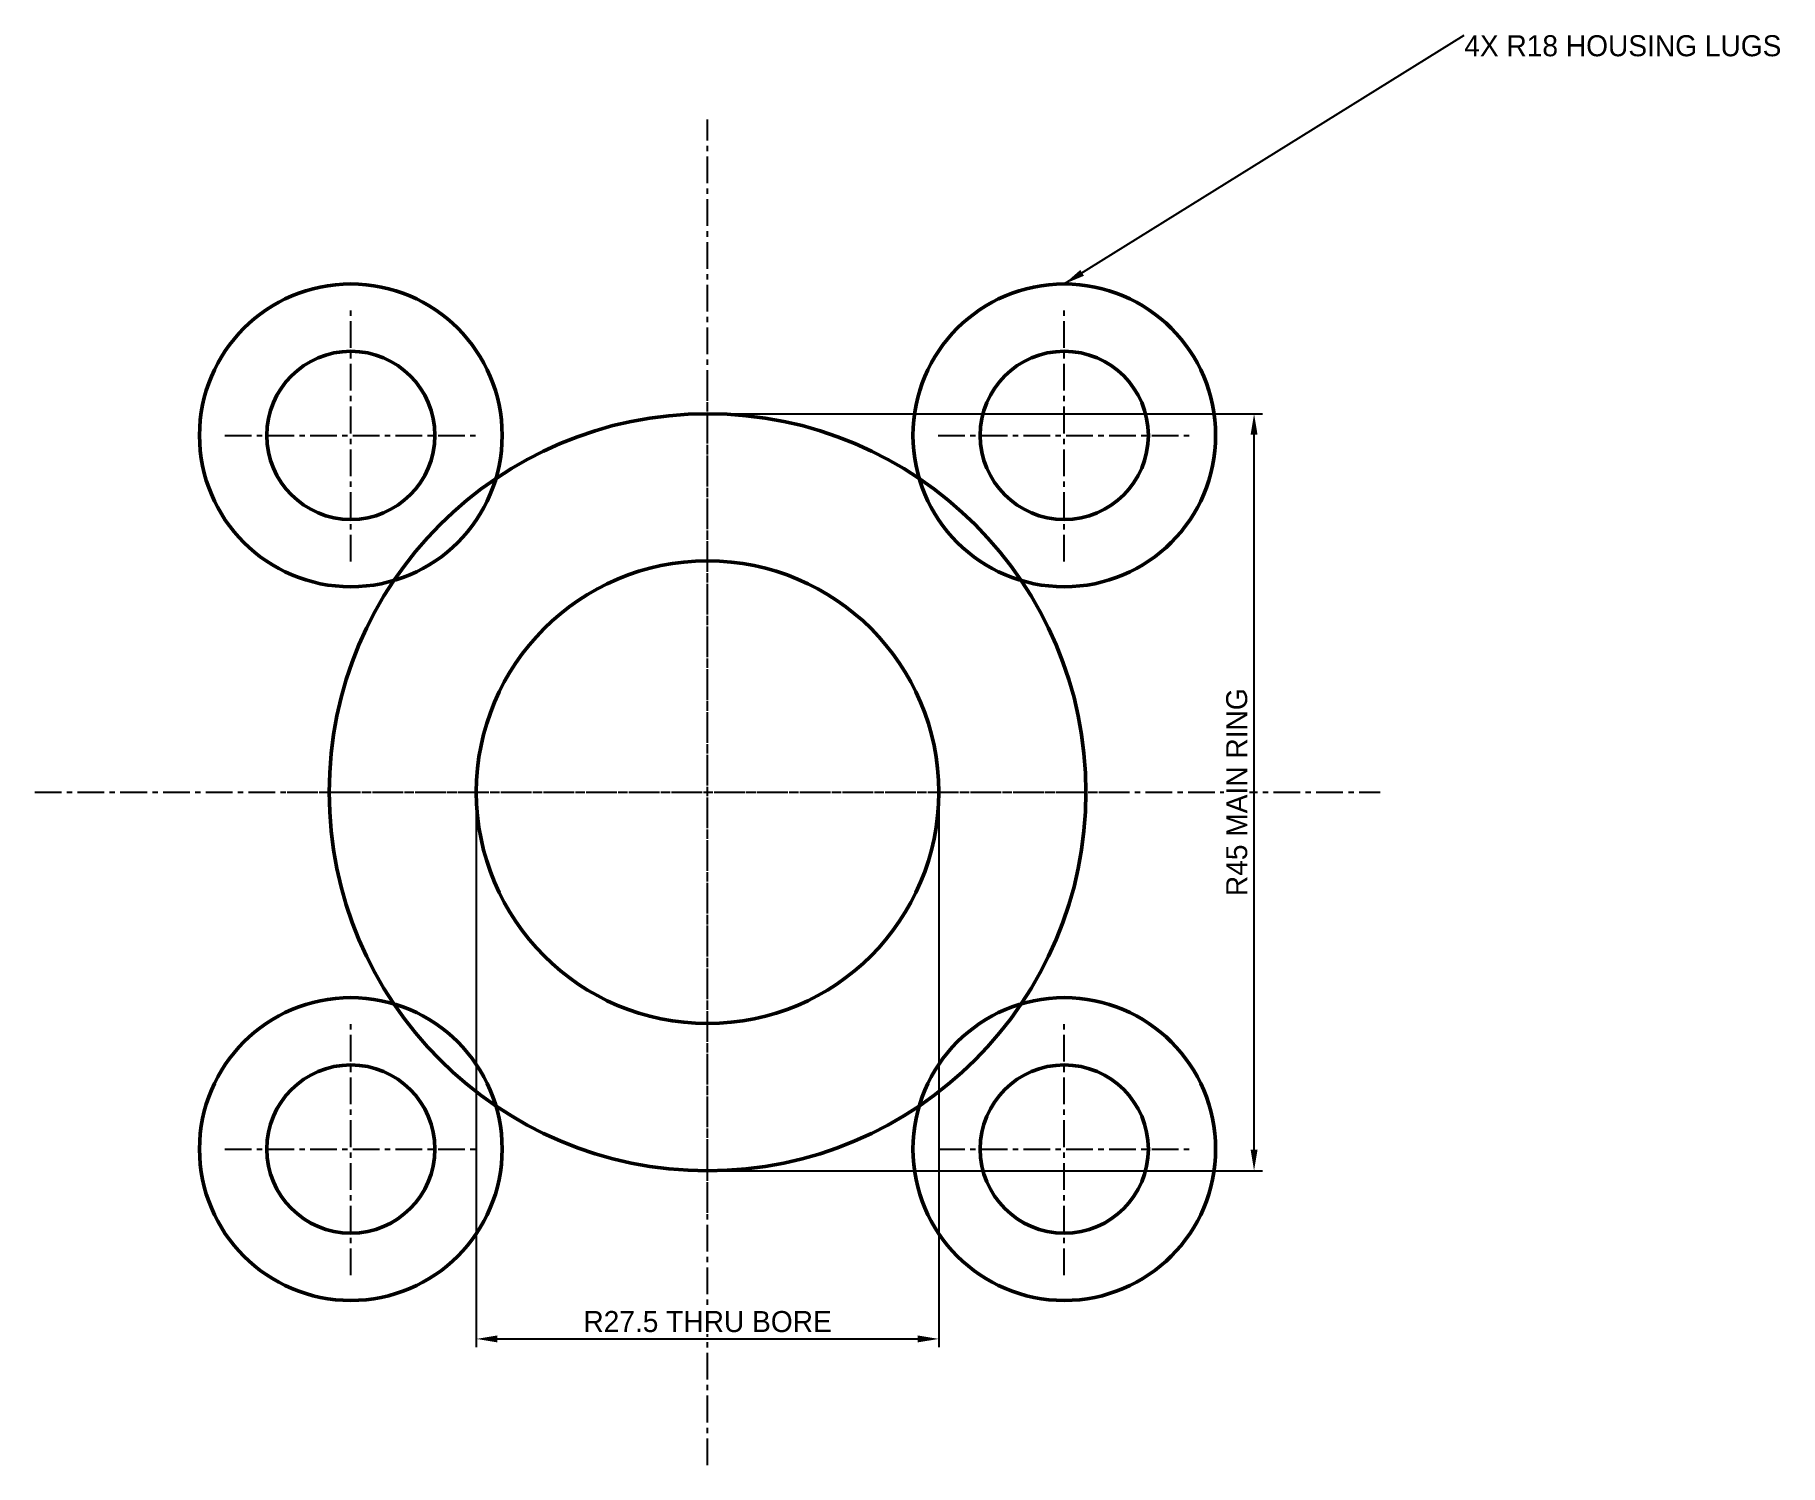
# Model space of a CAD drawing. Header units: metres. Extents: x 70 to 278, y 70 to 240.
import ezdxf

# ---------------------------------------------------------------- set-up
doc = ezdxf.new("R2010")
doc.units = ezdxf.units.M
doc.linetypes.add('CENTER', pattern=[5.08, 3.175, -0.635, 0.635, -0.635])
for name, color, linetype, lineweight in [('CENTERLINES', 7, 'CENTER', 25), ('DIMENSIONS', 7, 'Continuous', 25), ('GEOMETRY', 7, 'Continuous', 50)]:
    doc.layers.add(name, color=color, linetype=linetype, lineweight=lineweight)
doc.dimstyles.new('ENGINEERING_STYLE', dxfattribs={"dimtxt": 2.5, "dimasz": 2.5, "dimexe": 1, "dimexo": 1.5, "dimgap": 0.8, "dimtad": 1, "dimcen": 2.5, "dimazin": 3, "dimtfac": 1, "dimtmove": 0, "dimatfit": 3, "dimtfill": 1})

msp = doc.modelspace()

# ---------------------------------------------------------------- linework, layer by layer
at = {"layer": 'CENTERLINES'}
for p, q in [((150, 70), (150, 230)), ((107.574, 177.426), (107.574, 207.426)), ((192.426, 177.426), (192.426, 207.426)), ((150, 100), (150, 200)), ((92.574, 192.426), (122.574, 192.426)), ((177.426, 192.426), (207.426, 192.426)), ((70, 150), (230, 150)), ((100, 150), (200, 150)), ((107.574, 92.574), (107.574, 122.574)), ((192.426, 92.574), (192.426, 122.574)), ((92.574, 107.574), (122.574, 107.574)), ((177.426, 107.574), (207.426, 107.574))]:
    msp.add_line(p, q, dxfattribs=at)
at = {"layer": 'GEOMETRY'}
for centre, radius in [((107.574, 192.426), 18), ((192.426, 192.426), 18), ((107.574, 192.426), 10), ((192.426, 192.426), 10), ((150, 150), 45), ((150, 150), 27.5), ((107.574, 107.574), 18), ((192.426, 107.574), 18), ((107.574, 107.574), 10), ((192.426, 107.574), 10)]:
    msp.add_circle(centre, radius, dxfattribs=at)

# ---------------------------------------------------------------- texts
at = {"layer": 'DIMENSIONS', "insert": (240, 240), "char_height": 2.5, "attachment_point": 1}
msp.add_mtext('4X R18 HOUSING LUGS', dxfattribs=at)

# ---------------------------------------------------------------- leaders
at = {"layer": 'DIMENSIONS'}
msp.add_leader([(192.426, 210.426), (240, 240)], dimstyle='ENGINEERING_STYLE', dxfattribs=at)

# ---------------------------------------------------------------- next in the draw order: dimensions: what is measured, and where the dimension line sits
msp.add_linear_dim(base=(122.5, 85), p1=(122.5, 150), p2=(177.5, 150), text='R27.5 THRU BORE', dimstyle='ENGINEERING_STYLE', dxfattribs=at).render()

# ---------------------------------------------------------------- next in the draw order: dimensions: what is measured, and where the dimension line sits
msp.add_linear_dim(base=(215, 105), p1=(150, 105), p2=(150, 195), angle=90, text='R45 MAIN RING', dimstyle='ENGINEERING_STYLE', dxfattribs=at).render()

doc.saveas('drawing.dxf')
